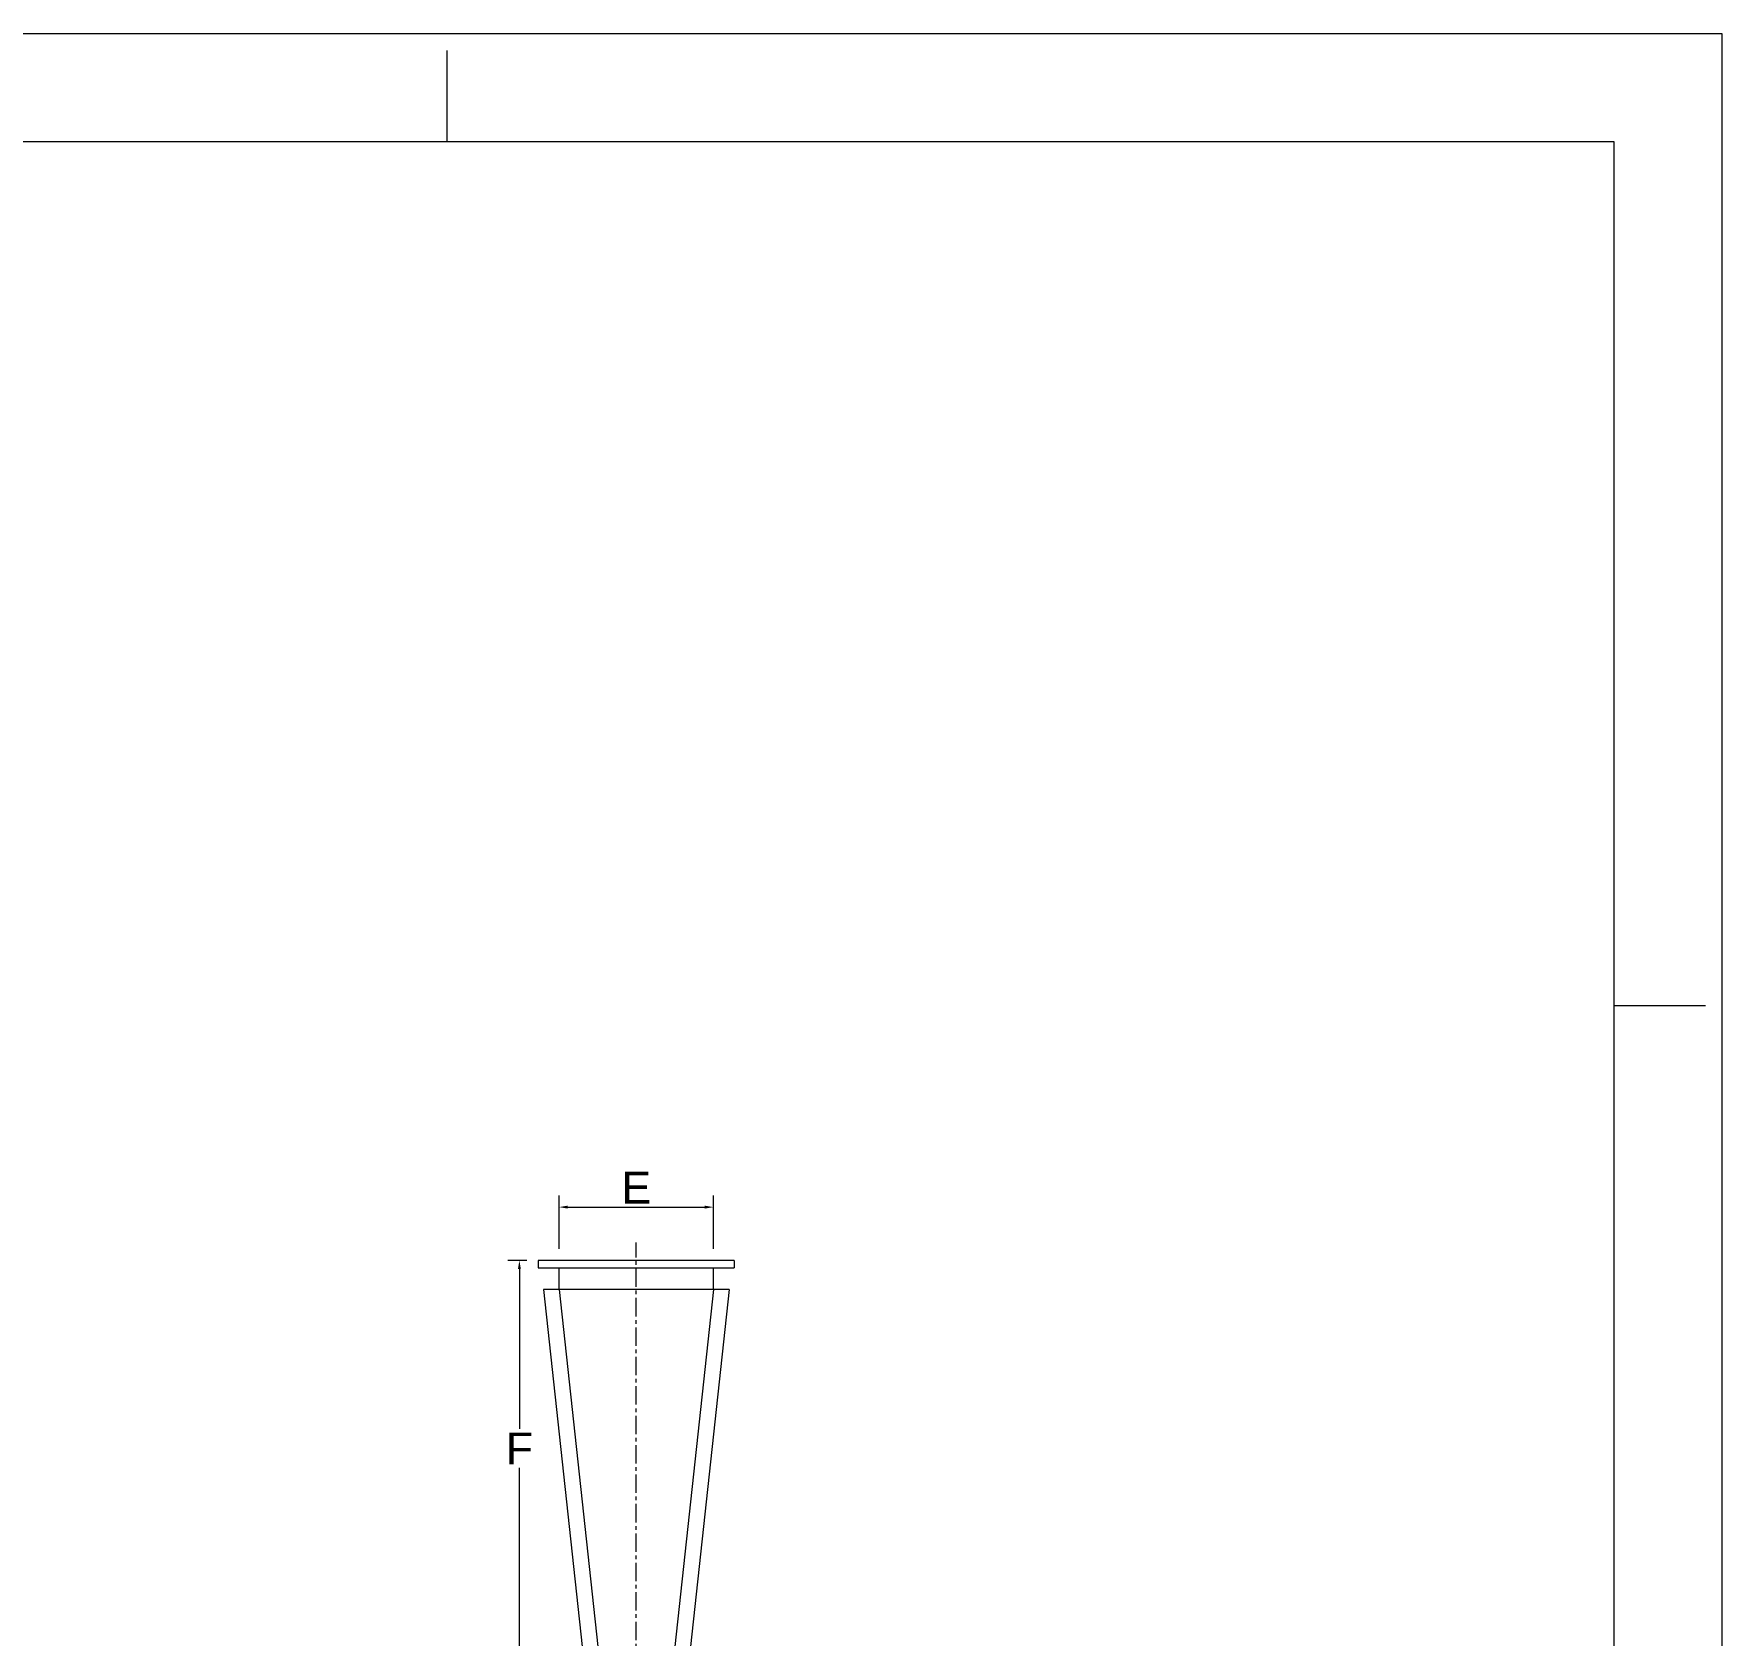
# Model space of a CAD drawing. Header units: inches. Extents: x 0 to 26418, y 0 to 20128.
# Drawn here: x 17671 to 26418, y 11834 to 20128 of the extents above; entities that cross this region are included whole.
import ezdxf
from ezdxf.enums import TextEntityAlignment as Align

# ---------------------------------------------------------------- set-up
doc = ezdxf.new("R2010")
doc.units = ezdxf.units.IN
doc.header["$MEASUREMENT"] = 0
doc.linetypes.add('CENTER', pattern=[50.8, 31.75, -6.35, 6.35, -6.35])
doc.layers.get('Defpoints').update_dxf_attribs({"lineweight": 5})
doc.layers.add('CAXA1', color=5, linetype='CENTER', lineweight=5)
doc.layers.add('Title Block', color=7, linetype='Continuous', lineweight=5)
doc.styles.add('ACANSTS', font='romans.shx', dxfattribs={"height": 1})
doc.styles.add('Roman', font='arial.ttf')
doc.styles.get("Standard").update_dxf_attribs({"font": 'arial.ttf'})
doc.dimstyles.new('ISO-25', dxfattribs={"dimscale": 30, "dimtxt": 1.5, "dimasz": 1.5, "dimexe": 2, "dimexo": 2, "dimtad": 1, "dimtih": 1, "dimtoh": 1, "dimdec": 1, "dimlfac": 0.03937, "dimdsep": 46, "dimtxsty": 'Standard', "dimcen": 2.5, "dimclrd": 7, "dimclre": 7, "dimclrt": 7, "dimadec": 0, "dimazin": 0, "dimtfac": 1, "dimtdec": 1, "dimtmove": 0, "dimatfit": 3, "dimfxl": 1, "dimlwd": 5, "dimlwe": 5, "dimarcsym": 0})

# ---------------------------------------------------------------- blocks, each defined once
blk = doc.blocks.new('*D35')
at = {"color": 7, "linetype": 'Continuous', "lineweight": 5, "transparency": 16777216}
for p, q in [((20392.8, 13834.8), (20392.8, 14111.1)), ((21192.8, 13834.8), (21192.8, 14111.1)), ((20437.8, 14051.1), (21147.8, 14051.1))]:
    blk.add_line(p, q, dxfattribs=at)
at = {"color": 7, "transparency": 16777216}
for points in [[(20437.8, 14058.6), (20437.8, 14043.6), (20392.8, 14051.1)], [(21147.8, 14058.6), (21147.8, 14043.6), (21192.8, 14051.1)]]:
    blk.add_solid(points, dxfattribs=at)
at = {"layer": 'Defpoints', "color": 0, "transparency": 16777216}
for p in [(21192.8, 14051.1), (20392.8, 13774.8), (21192.8, 13774.8)]:
    blk.add_point(p, dxfattribs=at)
at = {"color": 7, "lineweight": 5, "transparency": 16777216, "insert": (20792.8, 14152.3), "char_height": 165, "attachment_point": 5, "style": 'Roman'}
blk.add_mtext('E', dxfattribs=at)
blk = doc.blocks.new('*D36')
at = {"color": 7, "linetype": 'Continuous', "lineweight": 5, "transparency": 16777216}
for p, q in [((20225.3, 13774.8), (20127.2, 13774.8)), ((20187.2, 13729.8), (20187.2, 12902.5)), ((20187.2, 11719.8), (20187.2, 12700)), ((20462.8, 11674.8), (20127.2, 11674.8))]:
    blk.add_line(p, q, dxfattribs=at)
at = {"color": 7, "transparency": 16777216}
for points in [[(20179.7, 13729.8), (20194.7, 13729.8), (20187.2, 13774.8)], [(20179.7, 11719.8), (20194.7, 11719.8), (20187.2, 11674.8)]]:
    blk.add_solid(points, dxfattribs=at)
at = {"layer": 'Defpoints', "color": 0, "transparency": 16777216}
for p in [(20285.3, 13774.8), (20187.2, 11674.8), (20522.8, 11674.8)]:
    blk.add_point(p, dxfattribs=at)
at = {"color": 7, "lineweight": 5, "transparency": 16777216, "insert": (20187.2, 12801.2), "char_height": 165, "attachment_point": 5, "style": 'Roman'}
blk.add_mtext('F', dxfattribs=at)
blk = doc.blocks.new('LONE STAR BLOWER TITLE BLOCK (SIZE A)')
at = {"layer": 'Title Block', "lineweight": 15}
for p, q in [((23.625, 18), (0, 18)), ((23.625, 0), (23.625, 18)), ((17.7188, 17.5), (17.7188, 17.9219)), ((23.125, 17.5), (0.5, 17.5)), ((23.125, 17.5), (0.5, 17.5)), ((23.125, 0.5), (23.125, 17.5)), ((23.125, 13.5), (23.5469, 13.5))]:
    blk.add_line(p, q, dxfattribs=at)
at = {"layer": 'Title Block', "lineweight": 15, "style": 'ACANSTS'}
for tag, p, height in [('DRAWN_DATE', (15.8526, 2.3021), 0.135), ('DRAWN_BY', (14.7817, 2.2896), 0.135), ('DRAWING_SUBTITLE', (17.7236, 1.9768), 0.2025), ('CHECKED_BY', (14.804, 1.9438), 0.135), ('CHECK_DATE', (15.8339, 1.9487), 0.135), ('ENGINEER', (14.7979, 1.6123), 0.135), ('ENG_DATE', (15.8249, 1.6112), 0.135), ('DRAWING_SUBTITLE', (17.7211, 1.5494), 0.2025), ('MANUFACTURING', (14.7936, 1.2748), 0.135), ('MFG_DATE', (15.826, 1.2778), 0.135), ('CONTROL', (14.7936, 0.9373), 0.135), ('CONTROL_DATE', (15.826, 0.9403), 0.135), ('CAGE_CODE', (17.9275, 0.9163), 0.135), ('MODEL_FILE_NAME', (9.0607, 0.6111), 0.135), ('APPROVED_BY', (14.7823, 0.5726), 0.135), ('APPROVAL_DATE', (15.8177, 0.5698), 0.135)]:
    blk.add_attdef(tag, p, '', height=height, dxfattribs=at)
at = {"layer": 'Title Block', "lineweight": 15, "style": 'Roman', "flags": 8}
for tag, height, p in [('DWG_NUMBER', 0.2812, (19.0664, 1.1474)), ('SCALE', 0.135, (18.1035, 0.7041)), ('SHEETNUMBER', 0.135, (21.2556, 0.7041)), ('TOTA_SHEETS', 0.135, (21.8939, 0.7016))]:
    blk.add_attdef(tag, text='', height=height, dxfattribs=at).set_placement(p, align=Align.TOP_LEFT)
at = {"layer": 'Title Block', "lineweight": 15, "style": 'ACANSTS'}
blk.add_attdef('REVISION', text='', height=0.135, dxfattribs=at).set_placement((22.8495, 0.8933), align=Align.CENTER)

msp = doc.modelspace()

# ---------------------------------------------------------------- linework, layer by layer
at = {"color": 7, "lineweight": 5}
for p, q in [((21300.3, 13774.8), (20285.3, 13774.8)), ((20285.3, 13774.8), (20285.3, 13736.8)), ((20285.3, 13736.8), (21300.3, 13736.8)), ((20392.8, 13624.8), (20392.8, 13736.8)), ((21192.8, 13624.8), (21192.8, 13736.8)), ((21300.05, 13774.8), (21300.05, 13736.8)), ((21273.32, 13624.8), (20312.28, 13624.8)), ((20312.28, 13624.8), (20512.28, 11774.8)), ((20392.8, 13624.8), (20592.8, 11774.8)), ((21192.8, 13624.8), (20992.8, 11774.8)), ((21273.32, 13624.8), (21073.32, 11774.8))]:
    msp.add_line(p, q, dxfattribs=at)
at = {"layer": 'CAXA1', "linetype": 'CENTER', "lineweight": 5, "ltscale": 3}
msp.add_line((20792.67, 9827.52), (20792.67, 13867.85), dxfattribs=at)

# ---------------------------------------------------------------- block references
at = {"xscale": 1118.237794126772, "yscale": 1118.237794126772, "zscale": 1118.237794126772}
msp.add_blockref('LONE STAR BLOWER TITLE BLOCK (SIZE A)', (0.06, -0.02), dxfattribs=at)

# ---------------------------------------------------------------- dimensions: what is measured, and where the dimension line sits
at = {"color": 7, "lineweight": 5}
dim = msp.add_linear_dim(base=(21192.8, 14051.05), p1=(20392.8, 13774.8), p2=(21192.8, 13774.8), text='E', dimstyle='ISO-25', override={"dimtxt": 5.5, "dimpost": '\\X', "dimtxsty": 'Roman', "dimtmove": 1}, dxfattribs=at)
dim.commit()
dim.dimension.update_dxf_attribs({"geometry": '*D35', "text_midpoint": (20792.8, 14051.05), "dimtype": 160})
dim = msp.add_linear_dim(base=(20187.25, 11674.8), p1=(20285.3, 13774.8), p2=(20522.8, 11674.8), angle=90, text='F', dimstyle='ISO-25', override={"dimtxt": 5.5, "dimpost": '\\X', "dimtxsty": 'Roman', "dimtmove": 1}, dxfattribs=at)
dim.commit()
dim.dimension.update_dxf_attribs({"geometry": '*D36', "text_midpoint": (20187.25, 12801.21), "dimtype": 160})

doc.saveas('drawing.dxf')
